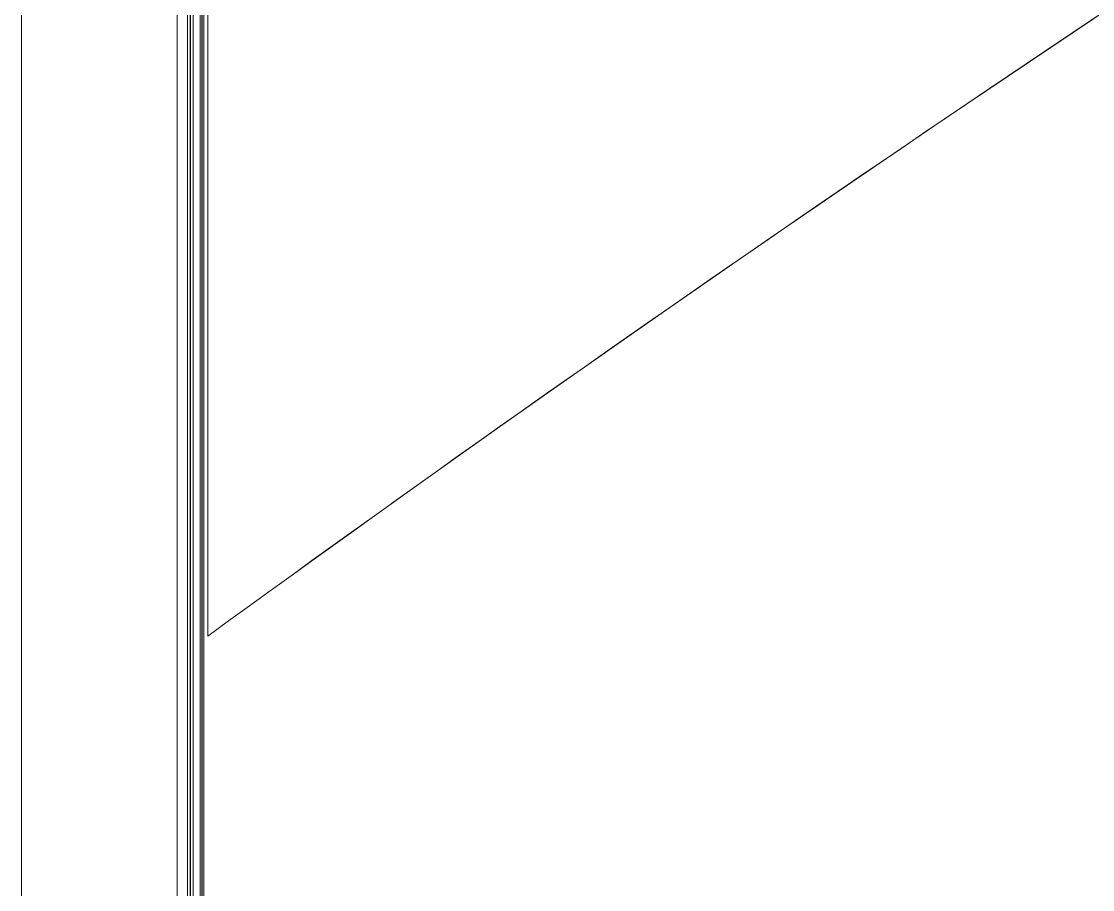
# Model space of a CAD drawing. Extents: x -1299 to 23780, y -3010 to 8106.
# Drawn here: x 13012.2 to 13254.9, y 646.7 to 843.4 of the extents above; entities that cross this region are included whole.
import ezdxf

# ---------------------------------------------------------------- set-up
doc = ezdxf.new("R2010")
doc.units = 0
doc.header["$LTSCALE"] = 25
doc.header["$MEASUREMENT"] = 0
doc.layers.get('0').update_dxf_attribs({"color": 9, "lineweight": 9})
for name, color, linetype, lineweight in [('06D', 9, 'Continuous', 9), ('10', 9, 'Continuous', 9), ('15', 9, 'Continuous', 9), ('35', 9, 'Continuous', 9), ('40', 9, 'Continuous', 9)]:
    doc.layers.add(name, color=color, linetype=linetype, lineweight=lineweight)

# ---------------------------------------------------------------- blocks, each defined once
blk = doc.blocks.new('*U493')
at = {"layer": '15'}
for p, q in [((-1.47, -18.95), (-186.28, -18.95)), ((-1.47, -19.35), (-186.28, -19.35)), ((-1.47, -19.42), (-186.28, -19.42)), ((-1.47, -19.82), (-186.28, -19.82)), ((-1.47, -21.42), (-186.28, -21.42)), ((-1.47, -22.02), (-186.28, -22.02)), ((-1.47, -22.1), (-186.28, -22.1)), ((-1.47, -22.7), (-186.28, -22.7))]:
    blk.add_line(p, q, dxfattribs=at)
blk = doc.blocks.new('*U486')
at = {"layer": '15'}
for p, q in [((1.47, -18.95), (62.7, -18.95)), ((1.47, -19.35), (62.7, -19.35)), ((1.47, -19.42), (62.7, -19.42)), ((1.47, -19.82), (62.7, -19.82)), ((1.47, -21.42), (62.7, -21.42)), ((1.47, -22.02), (62.7, -22.02)), ((1.47, -22.1), (62.7, -22.1)), ((1.47, -22.7), (62.7, -22.7))]:
    blk.add_line(p, q, dxfattribs=at)
blk = doc.blocks.new('p-2. kat planı')
at = {"layer": '06D'}
for points in [[(15478.82, 284.7), (13012.2, 284.7), (13012.2, 1124.03)], [(13047.5, 1124.03), (13047.5, 320), (15478.82, 320)]]:
    blk.add_lwpolyline(points, dxfattribs=at)
at = {"layer": '40'}
blk.add_lwpolyline([(13054.42, 704.15, -0.030791), (13682.75, 1104.54), (13576.46, 1296.45, -0.024013), (14116.78, 1562.65), (14175.16, 1426.96), (14212.09, 1442.78), (14154.09, 1578.71, -0.023167), (14698.59, 1781.77), (14742.74, 1640.76), (14781.91, 1653.34), (14736.69, 1793.87, -0.023228), (15300.09, 1942.43), (15330.55, 1797.88), (15369.84, 1806.22), (15339.16, 1950.68, -0.024001), (15933.76, 2044.81), (15957.63, 1826.73, -0.029535), (16671.45, 1862.43), (16671.45, 2206.09), (16650.5, 2206.09, 0.149972), (13055.87, 1124.03), (13054.42, 1124.03)], format="xyb", close=True, dxfattribs=at)
at = {"layer": '10', "rotation": 270}
for name, p in [('*U486', (13072.5, 851)), ('*U493', (13072.5, 618))]:
    blk.add_blockref(name, p, dxfattribs=at)
blk = doc.blocks.new('p-egikduvar')
at = {"layer": '06D'}
blk.add_lwpolyline([(-628.33, 19.48), (-628.33, -400.4, -0.030791), (0, 0), (-106.29, 191.91)], format="xyb", dxfattribs=at)

msp = doc.modelspace()

# ---------------------------------------------------------------- linework, layer by layer
at = {"layer": '35'}
msp.add_lwpolyline([(16670.8, 1862.43, 0.158669), (13096.04, 734.16, 0.158669)], format="xyb", dxfattribs=at)

# ---------------------------------------------------------------- block references
msp.add_blockref('p-2. kat planı', (0, 0))
at = {"layer": '06D'}
msp.add_blockref('p-egikduvar', (13682.75, 1104.54), dxfattribs=at)

doc.saveas('drawing.dxf')
